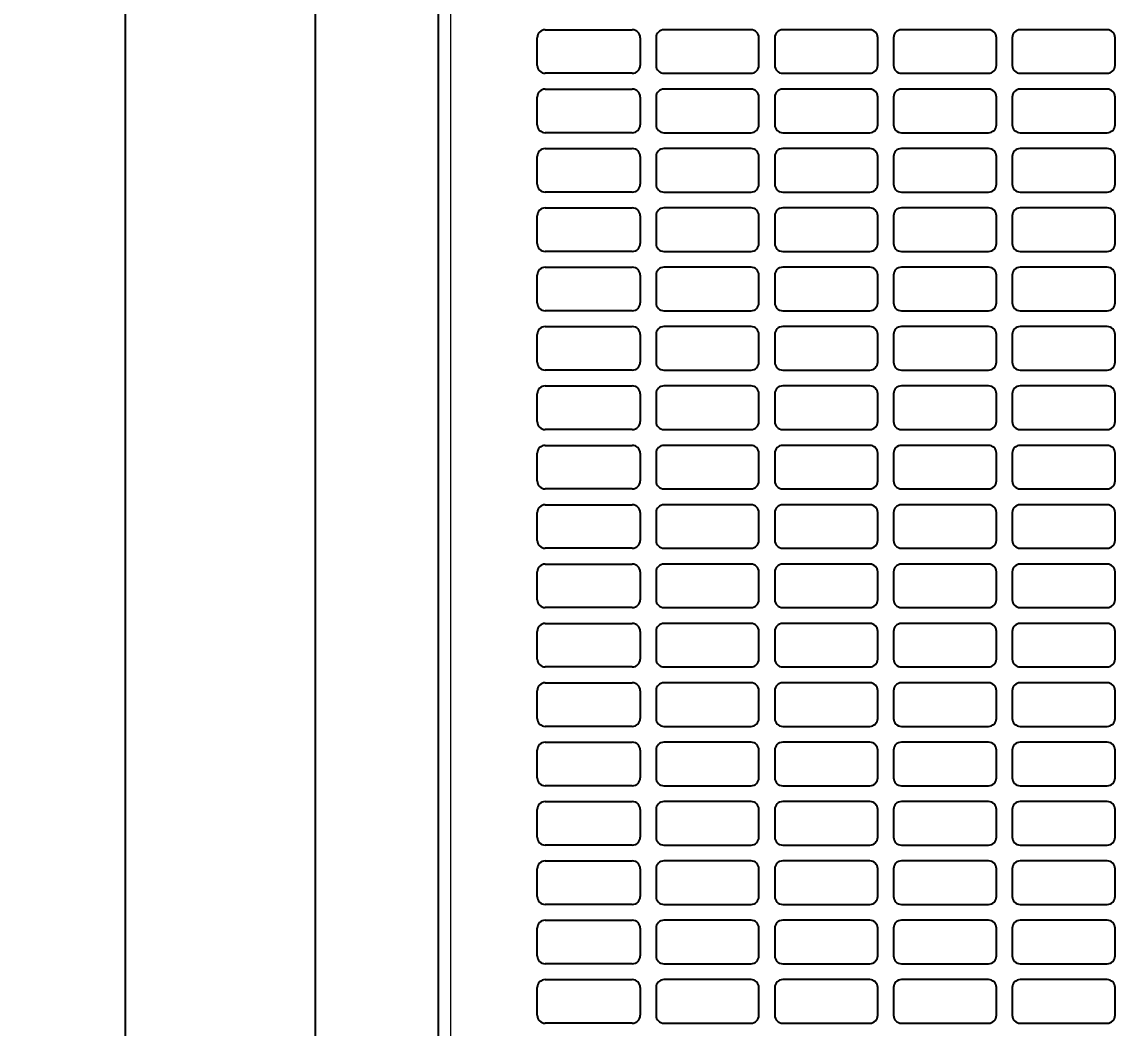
# Model space of a CAD drawing. Header units: millimetres. Extents: x -431 to 638, y -14 to 1990.
# Drawn here: x -430.6 to -154.4, y 1254.9 to 1509.2 of the extents above; entities that cross this region are included whole.
import ezdxf

# ---------------------------------------------------------------- set-up
doc = ezdxf.new("R2010")
doc.units = ezdxf.units.MM
doc.layers.add('FORMAT', color=7, linetype='Continuous')
doc.styles.add('SLDTEXTSTYLE0', font='TXT', dxfattribs={"width": 0.75})
doc.dimstyles.new('SLDDIMSTYLE0', dxfattribs={"dimtxt": 20, "dimasz": 10, "dimexe": 0, "dimexo": 0.0625, "dimgap": 5, "dimtad": 2, "dimdec": 1, "dimrnd": 1e-09, "dimzin": 12, "dimdsep": 46, "dimtxsty": 'SLDTEXTSTYLE0', "dimsah": 1, "dimcen": 0.09, "dimadec": 0, "dimazin": 3, "dimtfac": 1, "dimtofl": 0, "dimtmove": 0, "dimatfit": 3, "dimfxl": 0, "dimfrac": 2, "dimtolj": 1, "dimtzin": 12, "dimarcsym": 0})

# ---------------------------------------------------------------- blocks, each defined once
blk = doc.blocks.new('_D')
at = {"layer": 'FORMAT'}
for p, q in [((-296.9, 1842.17), (-405.54, 1842.17)), ((-404.54, 1842.17), (-404.54, 159.15)), ((-296.9, 159.15), (-405.54, 159.15))]:
    blk.add_line(p, q, dxfattribs=at)
for points in [[(-404.54, 1842.17), (-406.08, 1832.17), (-403, 1832.17)], [(-404.54, 159.15), (-403, 169.15), (-406.08, 169.15)]]:
    blk.add_solid(points, dxfattribs=at)
at = {"layer": 'FORMAT', "insert": (-430.32, 971.1), "char_height": 20, "attachment_point": 1, "rotation": 90, "style": 'SLDTEXTSTYLE0'}
blk.add_mtext('1683', dxfattribs=at)
blk = doc.blocks.new('_D_5')
at = {"layer": 'FORMAT'}
for p, q in [((-310.4, 1825.66), (-357.54, 1825.66)), ((-356.54, 1825.66), (-356.54, 175.66)), ((-310.4, 175.66), (-357.54, 175.66))]:
    blk.add_line(p, q, dxfattribs=at)
for points in [[(-356.54, 1825.66), (-358.08, 1815.66), (-355, 1815.66)], [(-356.54, 175.66), (-355, 185.66), (-358.08, 185.66)]]:
    blk.add_solid(points, dxfattribs=at)
at = {"layer": 'FORMAT', "insert": (-382.32, 971.1), "char_height": 20, "attachment_point": 1, "rotation": 90, "style": 'SLDTEXTSTYLE0'}
blk.add_mtext('1650', dxfattribs=at)

msp = doc.modelspace()

# ---------------------------------------------------------------- linework, layer by layer
at = {"color": 7, "linetype": 'Continuous', "lineweight": 25}
for p, q in [((-325.39, 159.16), (-325.39, 1842.16)), ((-298.39, 1507.16), (-276.39, 1507.16)), ((-246.39, 1507.16), (-268.39, 1507.16)), ((-216.39, 1507.16), (-238.39, 1507.16)), ((-186.39, 1507.16), (-208.39, 1507.16)), ((-156.39, 1507.16), (-178.39, 1507.16)), ((-300.39, 1498.16), (-300.39, 1505.16)), ((-274.39, 1505.16), (-274.39, 1498.16)), ((-270.39, 1505.16), (-270.39, 1498.16)), ((-244.39, 1498.16), (-244.39, 1505.16)), ((-240.39, 1505.16), (-240.39, 1498.16)), ((-214.39, 1498.16), (-214.39, 1505.16)), ((-210.39, 1505.16), (-210.39, 1498.16)), ((-184.39, 1498.16), (-184.39, 1505.16)), ((-180.39, 1505.16), (-180.39, 1498.16)), ((-154.39, 1498.16), (-154.39, 1505.16)), ((-276.39, 1496.16), (-298.39, 1496.16)), ((-268.39, 1496.16), (-246.39, 1496.16)), ((-238.39, 1496.16), (-216.39, 1496.16)), ((-208.39, 1496.16), (-186.39, 1496.16)), ((-178.39, 1496.16), (-156.39, 1496.16)), ((-298.39, 1492.16), (-276.39, 1492.16)), ((-246.39, 1492.16), (-268.39, 1492.16)), ((-216.39, 1492.16), (-238.39, 1492.16)), ((-186.39, 1492.16), (-208.39, 1492.16)), ((-156.39, 1492.16), (-178.39, 1492.16)), ((-300.39, 1483.16), (-300.39, 1490.16)), ((-274.39, 1490.16), (-274.39, 1483.16)), ((-270.39, 1490.16), (-270.39, 1483.16)), ((-244.39, 1483.16), (-244.39, 1490.16)), ((-240.39, 1490.16), (-240.39, 1483.16)), ((-214.39, 1483.16), (-214.39, 1490.16)), ((-210.39, 1490.16), (-210.39, 1483.16)), ((-184.39, 1483.16), (-184.39, 1490.16)), ((-180.39, 1490.16), (-180.39, 1483.16)), ((-154.39, 1483.16), (-154.39, 1490.16)), ((-276.39, 1481.16), (-298.39, 1481.16)), ((-268.39, 1481.16), (-246.39, 1481.16)), ((-238.39, 1481.16), (-216.39, 1481.16)), ((-208.39, 1481.16), (-186.39, 1481.16)), ((-178.39, 1481.16), (-156.39, 1481.16)), ((-300.39, 1468.16), (-300.39, 1475.16)), ((-298.39, 1477.16), (-276.39, 1477.16)), ((-274.39, 1475.16), (-274.39, 1468.16)), ((-270.39, 1475.16), (-270.39, 1468.16)), ((-246.39, 1477.16), (-268.39, 1477.16)), ((-244.39, 1468.16), (-244.39, 1475.16)), ((-240.39, 1475.16), (-240.39, 1468.16)), ((-216.39, 1477.16), (-238.39, 1477.16)), ((-214.39, 1468.16), (-214.39, 1475.16)), ((-210.39, 1475.16), (-210.39, 1468.16)), ((-186.39, 1477.16), (-208.39, 1477.16)), ((-184.39, 1468.16), (-184.39, 1475.16)), ((-180.39, 1475.16), (-180.39, 1468.16)), ((-156.39, 1477.16), (-178.39, 1477.16)), ((-154.39, 1468.16), (-154.39, 1475.16)), ((-276.39, 1466.16), (-298.39, 1466.16)), ((-268.39, 1466.16), (-246.39, 1466.16)), ((-238.39, 1466.16), (-216.39, 1466.16)), ((-208.39, 1466.16), (-186.39, 1466.16)), ((-178.39, 1466.16), (-156.39, 1466.16)), ((-298.39, 1462.16), (-276.39, 1462.16)), ((-246.39, 1462.16), (-268.39, 1462.16)), ((-216.39, 1462.16), (-238.39, 1462.16)), ((-186.39, 1462.16), (-208.39, 1462.16)), ((-156.39, 1462.16), (-178.39, 1462.16)), ((-300.39, 1453.16), (-300.39, 1460.16)), ((-274.39, 1460.16), (-274.39, 1453.16)), ((-270.39, 1460.16), (-270.39, 1453.16)), ((-244.39, 1453.16), (-244.39, 1460.16)), ((-240.39, 1460.16), (-240.39, 1453.16)), ((-214.39, 1453.16), (-214.39, 1460.16)), ((-210.39, 1460.16), (-210.39, 1453.16)), ((-184.39, 1453.16), (-184.39, 1460.16)), ((-180.39, 1460.16), (-180.39, 1453.16)), ((-154.39, 1453.16), (-154.39, 1460.16)), ((-276.39, 1451.16), (-298.39, 1451.16)), ((-268.39, 1451.16), (-246.39, 1451.16)), ((-238.39, 1451.16), (-216.39, 1451.16)), ((-208.39, 1451.16), (-186.39, 1451.16)), ((-178.39, 1451.16), (-156.39, 1451.16)), ((-300.39, 1438.16), (-300.39, 1445.16)), ((-298.39, 1447.16), (-276.39, 1447.16)), ((-274.39, 1445.16), (-274.39, 1438.16)), ((-270.39, 1445.16), (-270.39, 1438.16)), ((-246.39, 1447.16), (-268.39, 1447.16)), ((-244.39, 1438.16), (-244.39, 1445.16)), ((-240.39, 1445.16), (-240.39, 1438.16)), ((-216.39, 1447.16), (-238.39, 1447.16)), ((-214.39, 1438.16), (-214.39, 1445.16)), ((-210.39, 1445.16), (-210.39, 1438.16)), ((-186.39, 1447.16), (-208.39, 1447.16)), ((-184.39, 1438.16), (-184.39, 1445.16)), ((-180.39, 1445.16), (-180.39, 1438.16)), ((-156.39, 1447.16), (-178.39, 1447.16)), ((-154.39, 1438.16), (-154.39, 1445.16)), ((-276.39, 1436.16), (-298.39, 1436.16)), ((-268.39, 1436.16), (-246.39, 1436.16)), ((-238.39, 1436.16), (-216.39, 1436.16)), ((-208.39, 1436.16), (-186.39, 1436.16)), ((-178.39, 1436.16), (-156.39, 1436.16)), ((-298.39, 1432.16), (-276.39, 1432.16)), ((-246.39, 1432.16), (-268.39, 1432.16)), ((-216.39, 1432.16), (-238.39, 1432.16)), ((-186.39, 1432.16), (-208.39, 1432.16)), ((-156.39, 1432.16), (-178.39, 1432.16)), ((-300.39, 1423.16), (-300.39, 1430.16)), ((-274.39, 1430.16), (-274.39, 1423.16)), ((-270.39, 1430.16), (-270.39, 1423.16)), ((-244.39, 1423.16), (-244.39, 1430.16)), ((-240.39, 1430.16), (-240.39, 1423.16)), ((-214.39, 1423.16), (-214.39, 1430.16)), ((-210.39, 1430.16), (-210.39, 1423.16)), ((-184.39, 1423.16), (-184.39, 1430.16)), ((-180.39, 1430.16), (-180.39, 1423.16)), ((-154.39, 1423.16), (-154.39, 1430.16)), ((-276.39, 1421.16), (-298.39, 1421.16)), ((-268.39, 1421.16), (-246.39, 1421.16)), ((-238.39, 1421.16), (-216.39, 1421.16)), ((-208.39, 1421.16), (-186.39, 1421.16)), ((-178.39, 1421.16), (-156.39, 1421.16)), ((-298.39, 1417.16), (-276.39, 1417.16)), ((-246.39, 1417.16), (-268.39, 1417.16)), ((-216.39, 1417.16), (-238.39, 1417.16)), ((-186.39, 1417.16), (-208.39, 1417.16)), ((-156.39, 1417.16), (-178.39, 1417.16)), ((-300.39, 1408.16), (-300.39, 1415.16)), ((-274.39, 1415.16), (-274.39, 1408.16)), ((-270.39, 1415.16), (-270.39, 1408.16)), ((-244.39, 1408.16), (-244.39, 1415.16)), ((-240.39, 1415.16), (-240.39, 1408.16)), ((-214.39, 1408.16), (-214.39, 1415.16)), ((-210.39, 1415.16), (-210.39, 1408.16)), ((-184.39, 1408.16), (-184.39, 1415.16)), ((-180.39, 1415.16), (-180.39, 1408.16)), ((-154.39, 1408.16), (-154.39, 1415.16)), ((-276.39, 1406.16), (-298.39, 1406.16)), ((-268.39, 1406.16), (-246.39, 1406.16)), ((-238.39, 1406.16), (-216.39, 1406.16)), ((-208.39, 1406.16), (-186.39, 1406.16)), ((-178.39, 1406.16), (-156.39, 1406.16)), ((-298.39, 1402.16), (-276.39, 1402.16)), ((-246.39, 1402.16), (-268.39, 1402.16)), ((-216.39, 1402.16), (-238.39, 1402.16)), ((-186.39, 1402.16), (-208.39, 1402.16)), ((-156.39, 1402.16), (-178.39, 1402.16)), ((-300.39, 1393.16), (-300.39, 1400.16)), ((-274.39, 1400.16), (-274.39, 1393.16)), ((-270.39, 1400.16), (-270.39, 1393.16)), ((-244.39, 1393.16), (-244.39, 1400.16)), ((-240.39, 1400.16), (-240.39, 1393.16)), ((-214.39, 1393.16), (-214.39, 1400.16)), ((-210.39, 1400.16), (-210.39, 1393.16)), ((-184.39, 1393.16), (-184.39, 1400.16)), ((-180.39, 1400.16), (-180.39, 1393.16)), ((-154.39, 1393.16), (-154.39, 1400.16)), ((-276.39, 1391.16), (-298.39, 1391.16)), ((-268.39, 1391.16), (-246.39, 1391.16)), ((-238.39, 1391.16), (-216.39, 1391.16)), ((-208.39, 1391.16), (-186.39, 1391.16)), ((-178.39, 1391.16), (-156.39, 1391.16)), ((-298.39, 1387.16), (-276.39, 1387.16)), ((-246.39, 1387.16), (-268.39, 1387.16)), ((-216.39, 1387.16), (-238.39, 1387.16)), ((-186.39, 1387.16), (-208.39, 1387.16)), ((-156.39, 1387.16), (-178.39, 1387.16)), ((-300.39, 1378.16), (-300.39, 1385.16)), ((-274.39, 1385.16), (-274.39, 1378.16)), ((-270.39, 1385.16), (-270.39, 1378.16)), ((-244.39, 1378.16), (-244.39, 1385.16)), ((-240.39, 1385.16), (-240.39, 1378.16)), ((-214.39, 1378.16), (-214.39, 1385.16)), ((-210.39, 1385.16), (-210.39, 1378.16)), ((-184.39, 1378.16), (-184.39, 1385.16)), ((-180.39, 1385.16), (-180.39, 1378.16)), ((-154.39, 1378.16), (-154.39, 1385.16)), ((-276.39, 1376.16), (-298.39, 1376.16)), ((-268.39, 1376.16), (-246.39, 1376.16)), ((-238.39, 1376.16), (-216.39, 1376.16)), ((-208.39, 1376.16), (-186.39, 1376.16)), ((-178.39, 1376.16), (-156.39, 1376.16)), ((-300.39, 1363.16), (-300.39, 1370.16)), ((-298.39, 1372.16), (-276.39, 1372.16)), ((-274.39, 1370.16), (-274.39, 1363.16)), ((-270.39, 1370.16), (-270.39, 1363.16)), ((-246.39, 1372.16), (-268.39, 1372.16)), ((-244.39, 1363.16), (-244.39, 1370.16)), ((-240.39, 1370.16), (-240.39, 1363.16)), ((-216.39, 1372.16), (-238.39, 1372.16)), ((-214.39, 1363.16), (-214.39, 1370.16)), ((-210.39, 1370.16), (-210.39, 1363.16)), ((-186.39, 1372.16), (-208.39, 1372.16)), ((-184.39, 1363.16), (-184.39, 1370.16)), ((-180.39, 1370.16), (-180.39, 1363.16)), ((-156.39, 1372.16), (-178.39, 1372.16)), ((-154.39, 1363.16), (-154.39, 1370.16)), ((-276.39, 1361.16), (-298.39, 1361.16)), ((-268.39, 1361.16), (-246.39, 1361.16)), ((-238.39, 1361.16), (-216.39, 1361.16)), ((-208.39, 1361.16), (-186.39, 1361.16)), ((-178.39, 1361.16), (-156.39, 1361.16)), ((-298.39, 1357.16), (-276.39, 1357.16)), ((-246.39, 1357.16), (-268.39, 1357.16)), ((-216.39, 1357.16), (-238.39, 1357.16)), ((-186.39, 1357.16), (-208.39, 1357.16)), ((-156.39, 1357.16), (-178.39, 1357.16)), ((-300.39, 1348.16), (-300.39, 1355.16)), ((-274.39, 1355.16), (-274.39, 1348.16)), ((-270.39, 1355.16), (-270.39, 1348.16)), ((-244.39, 1348.16), (-244.39, 1355.16)), ((-240.39, 1355.16), (-240.39, 1348.16)), ((-214.39, 1348.16), (-214.39, 1355.16)), ((-210.39, 1355.16), (-210.39, 1348.16)), ((-184.39, 1348.16), (-184.39, 1355.16)), ((-180.39, 1355.16), (-180.39, 1348.16)), ((-154.39, 1348.16), (-154.39, 1355.16)), ((-276.39, 1346.16), (-298.39, 1346.16)), ((-268.39, 1346.16), (-246.39, 1346.16)), ((-238.39, 1346.16), (-216.39, 1346.16)), ((-208.39, 1346.16), (-186.39, 1346.16)), ((-178.39, 1346.16), (-156.39, 1346.16)), ((-300.39, 1333.16), (-300.39, 1340.16)), ((-298.39, 1342.16), (-276.39, 1342.16)), ((-274.39, 1340.16), (-274.39, 1333.16)), ((-270.39, 1340.16), (-270.39, 1333.16)), ((-246.39, 1342.16), (-268.39, 1342.16)), ((-244.39, 1333.16), (-244.39, 1340.16)), ((-240.39, 1340.16), (-240.39, 1333.16)), ((-216.39, 1342.16), (-238.39, 1342.16)), ((-214.39, 1333.16), (-214.39, 1340.16)), ((-210.39, 1340.16), (-210.39, 1333.16)), ((-186.39, 1342.16), (-208.39, 1342.16)), ((-184.39, 1333.16), (-184.39, 1340.16)), ((-180.39, 1340.16), (-180.39, 1333.16)), ((-156.39, 1342.16), (-178.39, 1342.16)), ((-154.39, 1333.16), (-154.39, 1340.16)), ((-276.39, 1331.16), (-298.39, 1331.16)), ((-268.39, 1331.16), (-246.39, 1331.16)), ((-238.39, 1331.16), (-216.39, 1331.16)), ((-208.39, 1331.16), (-186.39, 1331.16)), ((-178.39, 1331.16), (-156.39, 1331.16)), ((-298.39, 1327.16), (-276.39, 1327.16)), ((-246.39, 1327.16), (-268.39, 1327.16)), ((-216.39, 1327.16), (-238.39, 1327.16)), ((-186.39, 1327.16), (-208.39, 1327.16)), ((-156.39, 1327.16), (-178.39, 1327.16)), ((-300.39, 1318.16), (-300.39, 1325.16)), ((-274.39, 1325.16), (-274.39, 1318.16)), ((-270.39, 1325.16), (-270.39, 1318.16)), ((-244.39, 1318.16), (-244.39, 1325.16)), ((-240.39, 1325.16), (-240.39, 1318.16)), ((-214.39, 1318.16), (-214.39, 1325.16)), ((-210.39, 1325.16), (-210.39, 1318.16)), ((-184.39, 1318.16), (-184.39, 1325.16)), ((-180.39, 1325.16), (-180.39, 1318.16)), ((-154.39, 1318.16), (-154.39, 1325.16)), ((-276.39, 1316.16), (-298.39, 1316.16)), ((-268.39, 1316.16), (-246.39, 1316.16)), ((-238.39, 1316.16), (-216.39, 1316.16)), ((-208.39, 1316.16), (-186.39, 1316.16)), ((-178.39, 1316.16), (-156.39, 1316.16)), ((-298.39, 1312.16), (-276.39, 1312.16)), ((-246.39, 1312.16), (-268.39, 1312.16)), ((-216.39, 1312.16), (-238.39, 1312.16)), ((-186.39, 1312.16), (-208.39, 1312.16)), ((-156.39, 1312.16), (-178.39, 1312.16)), ((-300.39, 1303.16), (-300.39, 1310.16)), ((-274.39, 1310.16), (-274.39, 1303.16)), ((-270.39, 1310.16), (-270.39, 1303.16)), ((-244.39, 1303.16), (-244.39, 1310.16)), ((-240.39, 1310.16), (-240.39, 1303.16)), ((-214.39, 1303.16), (-214.39, 1310.16)), ((-210.39, 1310.16), (-210.39, 1303.16)), ((-184.39, 1303.16), (-184.39, 1310.16)), ((-180.39, 1310.16), (-180.39, 1303.16)), ((-154.39, 1303.16), (-154.39, 1310.16)), ((-276.39, 1301.16), (-298.39, 1301.16)), ((-268.39, 1301.16), (-246.39, 1301.16)), ((-238.39, 1301.16), (-216.39, 1301.16)), ((-208.39, 1301.16), (-186.39, 1301.16)), ((-178.39, 1301.16), (-156.39, 1301.16)), ((-298.39, 1297.16), (-276.39, 1297.16)), ((-246.39, 1297.16), (-268.39, 1297.16)), ((-216.39, 1297.16), (-238.39, 1297.16)), ((-186.39, 1297.16), (-208.39, 1297.16)), ((-156.39, 1297.16), (-178.39, 1297.16)), ((-300.39, 1288.16), (-300.39, 1295.16)), ((-274.39, 1295.16), (-274.39, 1288.16)), ((-270.39, 1295.16), (-270.39, 1288.16)), ((-244.39, 1288.16), (-244.39, 1295.16)), ((-240.39, 1295.16), (-240.39, 1288.16)), ((-214.39, 1288.16), (-214.39, 1295.16)), ((-210.39, 1295.16), (-210.39, 1288.16)), ((-184.39, 1288.16), (-184.39, 1295.16)), ((-180.39, 1295.16), (-180.39, 1288.16)), ((-154.39, 1288.16), (-154.39, 1295.16)), ((-276.39, 1286.16), (-298.39, 1286.16)), ((-268.39, 1286.16), (-246.39, 1286.16)), ((-238.39, 1286.16), (-216.39, 1286.16)), ((-208.39, 1286.16), (-186.39, 1286.16)), ((-178.39, 1286.16), (-156.39, 1286.16)), ((-298.39, 1282.16), (-276.39, 1282.16)), ((-246.39, 1282.16), (-268.39, 1282.16)), ((-216.39, 1282.16), (-238.39, 1282.16)), ((-186.39, 1282.16), (-208.39, 1282.16)), ((-156.39, 1282.16), (-178.39, 1282.16)), ((-300.39, 1273.16), (-300.39, 1280.16)), ((-274.39, 1280.16), (-274.39, 1273.16)), ((-270.39, 1280.16), (-270.39, 1273.16)), ((-244.39, 1273.16), (-244.39, 1280.16)), ((-240.39, 1280.16), (-240.39, 1273.16)), ((-214.39, 1273.16), (-214.39, 1280.16)), ((-210.39, 1280.16), (-210.39, 1273.16)), ((-184.39, 1273.16), (-184.39, 1280.16)), ((-180.39, 1280.16), (-180.39, 1273.16)), ((-154.39, 1273.16), (-154.39, 1280.16)), ((-276.39, 1271.16), (-298.39, 1271.16)), ((-268.39, 1271.16), (-246.39, 1271.16)), ((-238.39, 1271.16), (-216.39, 1271.16)), ((-208.39, 1271.16), (-186.39, 1271.16)), ((-178.39, 1271.16), (-156.39, 1271.16)), ((-300.39, 1258.16), (-300.39, 1265.16)), ((-298.39, 1267.16), (-276.39, 1267.16)), ((-274.39, 1265.16), (-274.39, 1258.16)), ((-270.39, 1265.16), (-270.39, 1258.16)), ((-246.39, 1267.16), (-268.39, 1267.16)), ((-244.39, 1258.16), (-244.39, 1265.16)), ((-240.39, 1265.16), (-240.39, 1258.16)), ((-216.39, 1267.16), (-238.39, 1267.16)), ((-214.39, 1258.16), (-214.39, 1265.16)), ((-210.39, 1265.16), (-210.39, 1258.16)), ((-186.39, 1267.16), (-208.39, 1267.16)), ((-184.39, 1258.16), (-184.39, 1265.16)), ((-180.39, 1265.16), (-180.39, 1258.16)), ((-156.39, 1267.16), (-178.39, 1267.16)), ((-154.39, 1258.16), (-154.39, 1265.16)), ((-276.39, 1256.16), (-298.39, 1256.16)), ((-268.39, 1256.16), (-246.39, 1256.16)), ((-238.39, 1256.16), (-216.39, 1256.16)), ((-208.39, 1256.16), (-186.39, 1256.16)), ((-178.39, 1256.16), (-156.39, 1256.16))]:
    msp.add_line(p, q, dxfattribs=at)
at = {"color": 8, "linetype": 'Continuous', "lineweight": 18}
msp.add_line((-322.29, 1842.16), (-322.29, 159.16), dxfattribs=at)
at = {"color": 7, "linetype": 'Continuous', "lineweight": 25}
for centre, start, end in [((-298.39, 1505.16), 90, 180), ((-276.39, 1505.16), 0, 90), ((-268.39, 1505.16), 90, 180), ((-246.39, 1505.16), 0, 90), ((-238.39, 1505.16), 90, 180), ((-216.39, 1505.16), 0, 90), ((-208.39, 1505.16), 90, 180), ((-186.39, 1505.16), 0, 90), ((-178.39, 1505.16), 90, 180), ((-156.39, 1505.16), 0, 90), ((-298.39, 1498.16), 180, 270), ((-276.39, 1498.16), 270, 0), ((-268.39, 1498.16), 180, 270), ((-246.39, 1498.16), 270, 0), ((-238.39, 1498.16), 180, 270), ((-216.39, 1498.16), 270, 0), ((-208.39, 1498.16), 180, 270), ((-186.39, 1498.16), 270, 0), ((-178.39, 1498.16), 180, 270), ((-156.39, 1498.16), 270, 0), ((-298.39, 1490.16), 90, 180), ((-276.39, 1490.16), 0, 90), ((-268.39, 1490.16), 90, 180), ((-246.39, 1490.16), 0, 90), ((-238.39, 1490.16), 90, 180), ((-216.39, 1490.16), 0, 90), ((-208.39, 1490.16), 90, 180), ((-186.39, 1490.16), 0, 90), ((-178.39, 1490.16), 90, 180), ((-156.39, 1490.16), 0, 90), ((-298.39, 1483.16), 180, 270), ((-276.39, 1483.16), 270, 0), ((-268.39, 1483.16), 180, 270), ((-246.39, 1483.16), 270, 0), ((-238.39, 1483.16), 180, 270), ((-216.39, 1483.16), 270, 0), ((-208.39, 1483.16), 180, 270), ((-186.39, 1483.16), 270, 0), ((-178.39, 1483.16), 180, 270), ((-156.39, 1483.16), 270, 0), ((-298.39, 1475.16), 90, 180), ((-276.39, 1475.16), 0, 90), ((-268.39, 1475.16), 90, 180), ((-246.39, 1475.16), 0, 90), ((-238.39, 1475.16), 90, 180), ((-216.39, 1475.16), 0, 90), ((-208.39, 1475.16), 90, 180), ((-186.39, 1475.16), 0, 90), ((-178.39, 1475.16), 90, 180), ((-156.39, 1475.16), 0, 90), ((-298.39, 1468.16), 180, 270), ((-276.39, 1468.16), 270, 0), ((-268.39, 1468.16), 180, 270), ((-246.39, 1468.16), 270, 0), ((-238.39, 1468.16), 180, 270), ((-216.39, 1468.16), 270, 0), ((-208.39, 1468.16), 180, 270), ((-186.39, 1468.16), 270, 0), ((-178.39, 1468.16), 180, 270), ((-156.39, 1468.16), 270, 0), ((-298.39, 1460.16), 90, 180), ((-276.39, 1460.16), 0, 90), ((-268.39, 1460.16), 90, 180), ((-246.39, 1460.16), 0, 90), ((-238.39, 1460.16), 90, 180), ((-216.39, 1460.16), 0, 90), ((-208.39, 1460.16), 90, 180), ((-186.39, 1460.16), 0, 90), ((-178.39, 1460.16), 90, 180), ((-156.39, 1460.16), 0, 90), ((-298.39, 1453.16), 180, 270), ((-276.39, 1453.16), 270, 0), ((-268.39, 1453.16), 180, 270), ((-246.39, 1453.16), 270, 0), ((-238.39, 1453.16), 180, 270), ((-216.39, 1453.16), 270, 0), ((-208.39, 1453.16), 180, 270), ((-186.39, 1453.16), 270, 0), ((-178.39, 1453.16), 180, 270), ((-156.39, 1453.16), 270, 0), ((-298.39, 1445.16), 90, 180), ((-276.39, 1445.16), 0, 90), ((-268.39, 1445.16), 90, 180), ((-246.39, 1445.16), 0, 90), ((-238.39, 1445.16), 90, 180), ((-216.39, 1445.16), 0, 90), ((-208.39, 1445.16), 90, 180), ((-186.39, 1445.16), 0, 90), ((-178.39, 1445.16), 90, 180), ((-156.39, 1445.16), 0, 90), ((-298.39, 1438.16), 180, 270), ((-276.39, 1438.16), 270, 0), ((-268.39, 1438.16), 180, 270), ((-246.39, 1438.16), 270, 0), ((-238.39, 1438.16), 180, 270), ((-216.39, 1438.16), 270, 0), ((-208.39, 1438.16), 180, 270), ((-186.39, 1438.16), 270, 0), ((-178.39, 1438.16), 180, 270), ((-156.39, 1438.16), 270, 0), ((-298.39, 1430.16), 90, 180), ((-276.39, 1430.16), 0, 90), ((-268.39, 1430.16), 90, 180), ((-246.39, 1430.16), 0, 90), ((-238.39, 1430.16), 90, 180), ((-216.39, 1430.16), 0, 90), ((-208.39, 1430.16), 90, 180), ((-186.39, 1430.16), 0, 90), ((-178.39, 1430.16), 90, 180), ((-156.39, 1430.16), 0, 90), ((-298.39, 1423.16), 180, 270), ((-276.39, 1423.16), 270, 0), ((-268.39, 1423.16), 180, 270), ((-246.39, 1423.16), 270, 0), ((-238.39, 1423.16), 180, 270), ((-216.39, 1423.16), 270, 0), ((-208.39, 1423.16), 180, 270), ((-186.39, 1423.16), 270, 0), ((-178.39, 1423.16), 180, 270), ((-156.39, 1423.16), 270, 0), ((-298.39, 1415.16), 90, 180), ((-276.39, 1415.16), 0, 90), ((-268.39, 1415.16), 90, 180), ((-246.39, 1415.16), 0, 90), ((-238.39, 1415.16), 90, 180), ((-216.39, 1415.16), 0, 90), ((-208.39, 1415.16), 90, 180), ((-186.39, 1415.16), 0, 90), ((-178.39, 1415.16), 90, 180), ((-156.39, 1415.16), 0, 90), ((-298.39, 1408.16), 180, 270), ((-276.39, 1408.16), 270, 0), ((-268.39, 1408.16), 180, 270), ((-246.39, 1408.16), 270, 0), ((-238.39, 1408.16), 180, 270), ((-216.39, 1408.16), 270, 0), ((-208.39, 1408.16), 180, 270), ((-186.39, 1408.16), 270, 0), ((-178.39, 1408.16), 180, 270), ((-156.39, 1408.16), 270, 0), ((-298.39, 1400.16), 90, 180), ((-276.39, 1400.16), 0, 90), ((-268.39, 1400.16), 90, 180), ((-246.39, 1400.16), 0, 90), ((-238.39, 1400.16), 90, 180), ((-216.39, 1400.16), 0, 90), ((-208.39, 1400.16), 90, 180), ((-186.39, 1400.16), 0, 90), ((-178.39, 1400.16), 90, 180), ((-156.39, 1400.16), 0, 90), ((-298.39, 1393.16), 180, 270), ((-276.39, 1393.16), 270, 0), ((-268.39, 1393.16), 180, 270), ((-246.39, 1393.16), 270, 0), ((-238.39, 1393.16), 180, 270), ((-216.39, 1393.16), 270, 0), ((-208.39, 1393.16), 180, 270), ((-186.39, 1393.16), 270, 0), ((-178.39, 1393.16), 180, 270), ((-156.39, 1393.16), 270, 0), ((-298.39, 1385.16), 90, 180), ((-276.39, 1385.16), 0, 90), ((-268.39, 1385.16), 90, 180), ((-246.39, 1385.16), 0, 90), ((-238.39, 1385.16), 90, 180), ((-216.39, 1385.16), 0, 90), ((-208.39, 1385.16), 90, 180), ((-186.39, 1385.16), 0, 90), ((-178.39, 1385.16), 90, 180), ((-156.39, 1385.16), 0, 90), ((-298.39, 1378.16), 180, 270), ((-276.39, 1378.16), 270, 0), ((-268.39, 1378.16), 180, 270), ((-246.39, 1378.16), 270, 0), ((-238.39, 1378.16), 180, 270), ((-216.39, 1378.16), 270, 0), ((-208.39, 1378.16), 180, 270), ((-186.39, 1378.16), 270, 0), ((-178.39, 1378.16), 180, 270), ((-156.39, 1378.16), 270, 0), ((-298.39, 1370.16), 90, 180), ((-276.39, 1370.16), 0, 90), ((-268.39, 1370.16), 90, 180), ((-246.39, 1370.16), 0, 90), ((-238.39, 1370.16), 90, 180), ((-216.39, 1370.16), 0, 90), ((-208.39, 1370.16), 90, 180), ((-186.39, 1370.16), 0, 90), ((-178.39, 1370.16), 90, 180), ((-156.39, 1370.16), 0, 90), ((-298.39, 1363.16), 180, 270), ((-276.39, 1363.16), 270, 0), ((-268.39, 1363.16), 180, 270), ((-246.39, 1363.16), 270, 0), ((-238.39, 1363.16), 180, 270), ((-216.39, 1363.16), 270, 0), ((-208.39, 1363.16), 180, 270), ((-186.39, 1363.16), 270, 0), ((-178.39, 1363.16), 180, 270), ((-156.39, 1363.16), 270, 0), ((-298.39, 1355.16), 90, 180), ((-276.39, 1355.16), 0, 90), ((-268.39, 1355.16), 90, 180), ((-246.39, 1355.16), 0, 90), ((-238.39, 1355.16), 90, 180), ((-216.39, 1355.16), 0, 90), ((-208.39, 1355.16), 90, 180), ((-186.39, 1355.16), 0, 90), ((-178.39, 1355.16), 90, 180), ((-156.39, 1355.16), 0, 90), ((-298.39, 1348.16), 180, 270), ((-276.39, 1348.16), 270, 0), ((-268.39, 1348.16), 180, 270), ((-246.39, 1348.16), 270, 0), ((-238.39, 1348.16), 180, 270), ((-216.39, 1348.16), 270, 0), ((-208.39, 1348.16), 180, 270), ((-186.39, 1348.16), 270, 0), ((-178.39, 1348.16), 180, 270), ((-156.39, 1348.16), 270, 0), ((-298.39, 1340.16), 90, 180), ((-276.39, 1340.16), 0, 90), ((-268.39, 1340.16), 90, 180), ((-246.39, 1340.16), 0, 90), ((-238.39, 1340.16), 90, 180), ((-216.39, 1340.16), 0, 90), ((-208.39, 1340.16), 90, 180), ((-186.39, 1340.16), 0, 90), ((-178.39, 1340.16), 90, 180), ((-156.39, 1340.16), 0, 90), ((-298.39, 1333.16), 180, 270), ((-276.39, 1333.16), 270, 0), ((-268.39, 1333.16), 180, 270), ((-246.39, 1333.16), 270, 0), ((-238.39, 1333.16), 180, 270), ((-216.39, 1333.16), 270, 0), ((-208.39, 1333.16), 180, 270), ((-186.39, 1333.16), 270, 0), ((-178.39, 1333.16), 180, 270), ((-156.39, 1333.16), 270, 0), ((-298.39, 1325.16), 90, 180), ((-276.39, 1325.16), 0, 90), ((-268.39, 1325.16), 90, 180), ((-246.39, 1325.16), 0, 90), ((-238.39, 1325.16), 90, 180), ((-216.39, 1325.16), 0, 90), ((-208.39, 1325.16), 90, 180), ((-186.39, 1325.16), 0, 90), ((-178.39, 1325.16), 90, 180), ((-156.39, 1325.16), 0, 90), ((-298.39, 1318.16), 180, 270), ((-276.39, 1318.16), 270, 0), ((-268.39, 1318.16), 180, 270), ((-246.39, 1318.16), 270, 0), ((-238.39, 1318.16), 180, 270), ((-216.39, 1318.16), 270, 0), ((-208.39, 1318.16), 180, 270), ((-186.39, 1318.16), 270, 0), ((-178.39, 1318.16), 180, 270), ((-156.39, 1318.16), 270, 0), ((-298.39, 1310.16), 90, 180), ((-276.39, 1310.16), 0, 90), ((-268.39, 1310.16), 90, 180), ((-246.39, 1310.16), 0, 90), ((-238.39, 1310.16), 90, 180), ((-216.39, 1310.16), 0, 90), ((-208.39, 1310.16), 90, 180), ((-186.39, 1310.16), 0, 90), ((-178.39, 1310.16), 90, 180), ((-156.39, 1310.16), 0, 90), ((-298.39, 1303.16), 180, 270), ((-276.39, 1303.16), 270, 0), ((-268.39, 1303.16), 180, 270), ((-246.39, 1303.16), 270, 0), ((-238.39, 1303.16), 180, 270), ((-216.39, 1303.16), 270, 0), ((-208.39, 1303.16), 180, 270), ((-186.39, 1303.16), 270, 0), ((-178.39, 1303.16), 180, 270), ((-156.39, 1303.16), 270, 0), ((-298.39, 1295.16), 90, 180), ((-276.39, 1295.16), 0, 90), ((-268.39, 1295.16), 90, 180), ((-246.39, 1295.16), 0, 90), ((-238.39, 1295.16), 90, 180), ((-216.39, 1295.16), 0, 90), ((-208.39, 1295.16), 90, 180), ((-186.39, 1295.16), 0, 90), ((-178.39, 1295.16), 90, 180), ((-156.39, 1295.16), 0, 90), ((-298.39, 1288.16), 180, 270), ((-276.39, 1288.16), 270, 0), ((-268.39, 1288.16), 180, 270), ((-246.39, 1288.16), 270, 0), ((-238.39, 1288.16), 180, 270), ((-216.39, 1288.16), 270, 0), ((-208.39, 1288.16), 180, 270), ((-186.39, 1288.16), 270, 0), ((-178.39, 1288.16), 180, 270), ((-156.39, 1288.16), 270, 0), ((-298.39, 1280.16), 90, 180), ((-276.39, 1280.16), 0, 90), ((-268.39, 1280.16), 90, 180), ((-246.39, 1280.16), 0, 90), ((-238.39, 1280.16), 90, 180), ((-216.39, 1280.16), 0, 90), ((-208.39, 1280.16), 90, 180), ((-186.39, 1280.16), 0, 90), ((-178.39, 1280.16), 90, 180), ((-156.39, 1280.16), 0, 90), ((-298.39, 1273.16), 180, 270), ((-276.39, 1273.16), 270, 0), ((-268.39, 1273.16), 180, 270), ((-246.39, 1273.16), 270, 0), ((-238.39, 1273.16), 180, 270), ((-216.39, 1273.16), 270, 0), ((-208.39, 1273.16), 180, 270), ((-186.39, 1273.16), 270, 0), ((-178.39, 1273.16), 180, 270), ((-156.39, 1273.16), 270, 0), ((-298.39, 1265.16), 90, 180), ((-276.39, 1265.16), 0, 90), ((-268.39, 1265.16), 90, 180), ((-246.39, 1265.16), 0, 90), ((-238.39, 1265.16), 90, 180), ((-216.39, 1265.16), 0, 90), ((-208.39, 1265.16), 90, 180), ((-186.39, 1265.16), 0, 90), ((-178.39, 1265.16), 90, 180), ((-156.39, 1265.16), 0, 90), ((-298.39, 1258.16), 180, 270), ((-276.39, 1258.16), 270, 0), ((-268.39, 1258.16), 180, 270), ((-246.39, 1258.16), 270, 0), ((-238.39, 1258.16), 180, 270), ((-216.39, 1258.16), 270, 0), ((-208.39, 1258.16), 180, 270), ((-186.39, 1258.16), 270, 0), ((-178.39, 1258.16), 180, 270), ((-156.39, 1258.16), 270, 0)]:
    msp.add_arc(centre, 2, start, end, dxfattribs=at)

# ---------------------------------------------------------------- dimensions: what is measured, and where the dimension line sits
at = {"layer": 'FORMAT'}
for base, p1, p2, picture, middle in [((-404.54, 159.15), (-296.89, 1842.17), (-296.89, 159.15), '_D', (-404.54, 1000.66)), ((-356.54, 175.66), (-310.39, 1825.66), (-310.39, 175.66), '_D_5', (-356.54, 1000.66))]:
    dim = msp.add_linear_dim(base=base, p1=p1, p2=p2, angle=90, dimstyle='SLDDIMSTYLE0', dxfattribs=at)
    dim.commit()
    dim.dimension.update_dxf_attribs({"geometry": picture, "text_midpoint": middle, "dimtype": 160})

doc.saveas('drawing.dxf')
